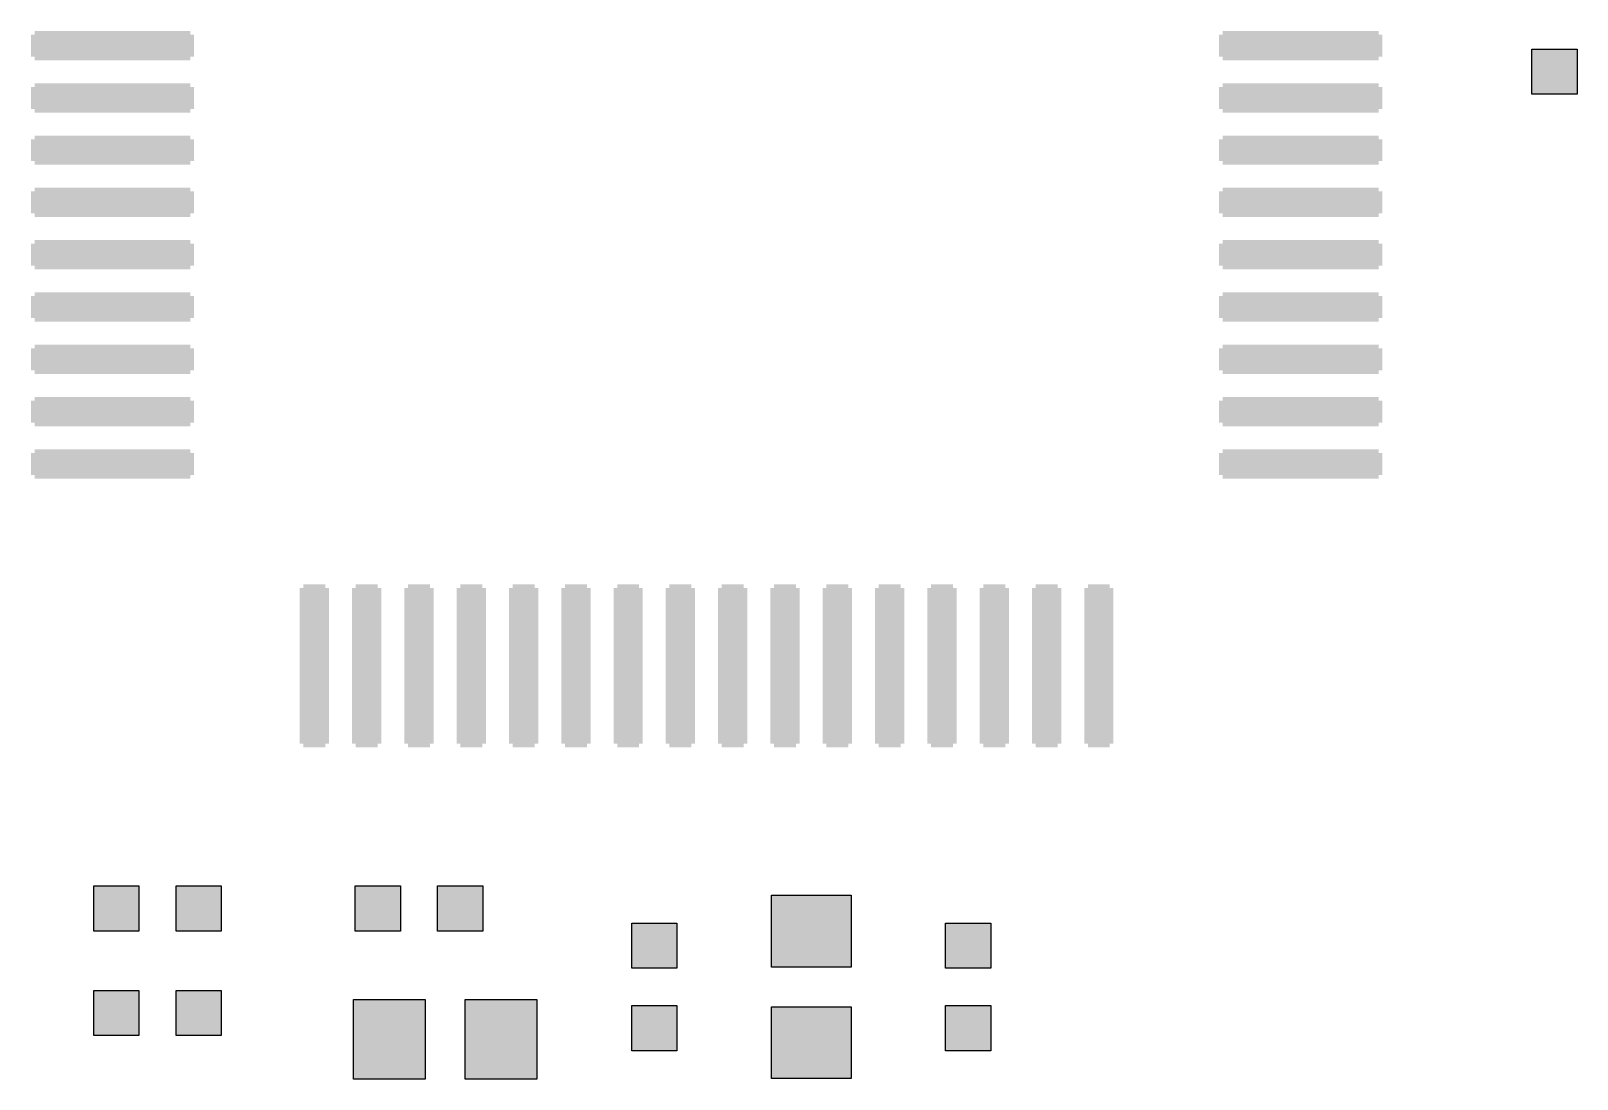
# Model space of a CAD drawing. Header units: millimetres. Extents: x -43 to 75, y 27 to 82.
# Drawn here: x -28.06 to -13.28, y 29.37 to 39.39 of the extents above; entities that cross this region are included whole.
import ezdxf

# ---------------------------------------------------------------- set-up
doc = ezdxf.new("R2010")
doc.units = ezdxf.units.MM
doc.layers.add('solderpaste_top', color=7, linetype='Continuous')

msp = doc.modelspace()

# ---------------------------------------------------------------- hatches: boundary and pattern name
at = {"layer": 'solderpaste_top'}
for points in [[(-13.7096, 38.7841), (-13.7096, 39.2159), (-13.2778, 39.2159), (-13.2778, 38.7841)], [(-27.4596, 30.7841), (-27.4596, 31.2159), (-27.0278, 31.2159), (-27.0278, 30.7841)], [(-26.6722, 30.7841), (-26.6722, 31.2159), (-26.2404, 31.2159), (-26.2404, 30.7841)], [(-24.9596, 30.7841), (-24.9596, 31.2159), (-24.5278, 31.2159), (-24.5278, 30.7841)], [(-24.1722, 30.7841), (-24.1722, 31.2159), (-23.7404, 31.2159), (-23.7404, 30.7841)], [(-20.981, 30.4405), (-20.981, 31.1263), (-20.219, 31.1263), (-20.219, 30.4405)], [(-22.3159, 30.4278), (-22.3159, 30.8596), (-21.8841, 30.8596), (-21.8841, 30.4278)], [(-19.3159, 30.4278), (-19.3159, 30.8596), (-18.8841, 30.8596), (-18.8841, 30.4278)], [(-27.4596, 29.7841), (-27.4596, 30.2159), (-27.0278, 30.2159), (-27.0278, 29.7841)], [(-26.6722, 29.7841), (-26.6722, 30.2159), (-26.2404, 30.2159), (-26.2404, 29.7841)], [(-24.9763, 29.369), (-24.9763, 30.131), (-24.2905, 30.131), (-24.2905, 29.369)], [(-23.9095, 29.369), (-23.9095, 30.131), (-23.2237, 30.131), (-23.2237, 29.369)], [(-22.3159, 29.6404), (-22.3159, 30.0722), (-21.8841, 30.0722), (-21.8841, 29.6404)], [(-20.981, 29.3737), (-20.981, 30.0595), (-20.219, 30.0595), (-20.219, 29.3737)], [(-19.3159, 29.6404), (-19.3159, 30.0722), (-18.8841, 30.0722), (-18.8841, 29.6404)]]:
    msp.add_hatch(color=171, dxfattribs=at).paths.add_polyline_path(points)

# ---------------------------------------------------------------- linework, layer by layer
at = {"layer": 'solderpaste_top', "color": 171, "const_width": 0.07}
for points in [[(-28.025, 39.145), (-28.025, 39.355)], [(-28.025, 39.355), (-26.535, 39.355)], [(-26.535, 39.3445), (-28.025, 39.3445)], [(-26.535, 39.355), (-26.535, 39.145)], [(-16.665, 39.145), (-16.665, 39.355)], [(-16.665, 39.355), (-15.175, 39.355)], [(-15.175, 39.3445), (-16.665, 39.3445)], [(-15.175, 39.355), (-15.175, 39.145)], [(-28.025, 39.278), (-26.535, 39.278)], [(-26.535, 39.2115), (-28.025, 39.2115)], [(-28.025, 39.145), (-26.535, 39.145)], [(-16.665, 39.278), (-15.175, 39.278)], [(-15.175, 39.2115), (-16.665, 39.2115)], [(-16.665, 39.145), (-15.175, 39.145)], [(-28.025, 38.645), (-28.025, 38.855)], [(-28.025, 38.855), (-26.535, 38.855)], [(-26.535, 38.8445), (-28.025, 38.8445)], [(-26.535, 38.855), (-26.535, 38.645)], [(-16.665, 38.645), (-16.665, 38.855)], [(-16.665, 38.855), (-15.175, 38.855)], [(-15.175, 38.8445), (-16.665, 38.8445)], [(-15.175, 38.855), (-15.175, 38.645)], [(-28.025, 38.778), (-26.535, 38.778)], [(-26.535, 38.7115), (-28.025, 38.7115)], [(-16.665, 38.778), (-15.175, 38.778)], [(-15.175, 38.7115), (-16.665, 38.7115)], [(-28.025, 38.645), (-26.535, 38.645)], [(-16.665, 38.645), (-15.175, 38.645)], [(-28.025, 38.145), (-28.025, 38.355)], [(-28.025, 38.355), (-26.535, 38.355)], [(-26.535, 38.3445), (-28.025, 38.3445)], [(-28.025, 38.278), (-26.535, 38.278)], [(-26.535, 38.355), (-26.535, 38.145)], [(-16.665, 38.145), (-16.665, 38.355)], [(-16.665, 38.355), (-15.175, 38.355)], [(-15.175, 38.3445), (-16.665, 38.3445)], [(-16.665, 38.278), (-15.175, 38.278)], [(-15.175, 38.355), (-15.175, 38.145)], [(-26.535, 38.2115), (-28.025, 38.2115)], [(-28.025, 38.145), (-26.535, 38.145)], [(-15.175, 38.2115), (-16.665, 38.2115)], [(-16.665, 38.145), (-15.175, 38.145)], [(-28.025, 37.645), (-28.025, 37.855)], [(-28.025, 37.855), (-26.535, 37.855)], [(-26.535, 37.8445), (-28.025, 37.8445)], [(-26.535, 37.855), (-26.535, 37.645)], [(-16.665, 37.645), (-16.665, 37.855)], [(-16.665, 37.855), (-15.175, 37.855)], [(-15.175, 37.8445), (-16.665, 37.8445)], [(-15.175, 37.855), (-15.175, 37.645)], [(-28.025, 37.778), (-26.535, 37.778)], [(-26.535, 37.7115), (-28.025, 37.7115)], [(-16.665, 37.778), (-15.175, 37.778)], [(-15.175, 37.7115), (-16.665, 37.7115)], [(-28.025, 37.645), (-26.535, 37.645)], [(-16.665, 37.645), (-15.175, 37.645)], [(-28.025, 37.145), (-28.025, 37.355)], [(-28.025, 37.355), (-26.535, 37.355)], [(-26.535, 37.3445), (-28.025, 37.3445)], [(-28.025, 37.278), (-26.535, 37.278)], [(-26.535, 37.355), (-26.535, 37.145)], [(-16.665, 37.145), (-16.665, 37.355)], [(-16.665, 37.355), (-15.175, 37.355)], [(-15.175, 37.3445), (-16.665, 37.3445)], [(-16.665, 37.278), (-15.175, 37.278)], [(-15.175, 37.355), (-15.175, 37.145)], [(-26.535, 37.2115), (-28.025, 37.2115)], [(-28.025, 37.145), (-26.535, 37.145)], [(-15.175, 37.2115), (-16.665, 37.2115)], [(-16.665, 37.145), (-15.175, 37.145)], [(-28.025, 36.645), (-28.025, 36.855)], [(-28.025, 36.855), (-26.535, 36.855)], [(-26.535, 36.8445), (-28.025, 36.8445)], [(-28.025, 36.778), (-26.535, 36.778)], [(-26.535, 36.855), (-26.535, 36.645)], [(-16.665, 36.645), (-16.665, 36.855)], [(-16.665, 36.855), (-15.175, 36.855)], [(-15.175, 36.8445), (-16.665, 36.8445)], [(-16.665, 36.778), (-15.175, 36.778)], [(-15.175, 36.855), (-15.175, 36.645)], [(-26.535, 36.7115), (-28.025, 36.7115)], [(-28.025, 36.645), (-26.535, 36.645)], [(-15.175, 36.7115), (-16.665, 36.7115)], [(-16.665, 36.645), (-15.175, 36.645)], [(-28.025, 36.145), (-28.025, 36.355)], [(-28.025, 36.355), (-26.535, 36.355)], [(-26.535, 36.3445), (-28.025, 36.3445)], [(-26.535, 36.355), (-26.535, 36.145)], [(-16.665, 36.145), (-16.665, 36.355)], [(-16.665, 36.355), (-15.175, 36.355)], [(-15.175, 36.3445), (-16.665, 36.3445)], [(-15.175, 36.355), (-15.175, 36.145)], [(-28.025, 36.278), (-26.535, 36.278)], [(-26.535, 36.2115), (-28.025, 36.2115)], [(-16.665, 36.278), (-15.175, 36.278)], [(-15.175, 36.2115), (-16.665, 36.2115)], [(-28.025, 36.145), (-26.535, 36.145)], [(-16.665, 36.145), (-15.175, 36.145)], [(-28.025, 35.645), (-28.025, 35.855)], [(-28.025, 35.855), (-26.535, 35.855)], [(-26.535, 35.8445), (-28.025, 35.8445)], [(-28.025, 35.778), (-26.535, 35.778)], [(-26.535, 35.855), (-26.535, 35.645)], [(-16.665, 35.645), (-16.665, 35.855)], [(-16.665, 35.855), (-15.175, 35.855)], [(-15.175, 35.8445), (-16.665, 35.8445)], [(-16.665, 35.778), (-15.175, 35.778)], [(-15.175, 35.855), (-15.175, 35.645)], [(-26.535, 35.7115), (-28.025, 35.7115)], [(-28.025, 35.645), (-26.535, 35.645)], [(-15.175, 35.7115), (-16.665, 35.7115)], [(-16.665, 35.645), (-15.175, 35.645)], [(-28.025, 35.145), (-28.025, 35.355)], [(-28.025, 35.355), (-26.535, 35.355)], [(-26.535, 35.3445), (-28.025, 35.3445)], [(-26.535, 35.355), (-26.535, 35.145)], [(-16.665, 35.145), (-16.665, 35.355)], [(-16.665, 35.355), (-15.175, 35.355)], [(-15.175, 35.3445), (-16.665, 35.3445)], [(-15.175, 35.355), (-15.175, 35.145)], [(-28.025, 35.278), (-26.535, 35.278)], [(-26.535, 35.2115), (-28.025, 35.2115)], [(-16.665, 35.278), (-15.175, 35.278)], [(-15.175, 35.2115), (-16.665, 35.2115)], [(-28.025, 35.145), (-26.535, 35.145)], [(-16.665, 35.145), (-15.175, 35.145)], [(-25.455, 32.575), (-25.455, 34.065)], [(-25.455, 34.065), (-25.245, 34.065)], [(-25.455, 34.038), (-25.245, 34.038)], [(-25.245, 33.9715), (-25.455, 33.9715)], [(-25.245, 34.065), (-25.245, 32.575)], [(-24.955, 32.575), (-24.955, 34.065)], [(-24.955, 34.065), (-24.745, 34.065)], [(-24.955, 34.038), (-24.745, 34.038)], [(-24.745, 33.9715), (-24.955, 33.9715)], [(-24.745, 34.065), (-24.745, 32.575)], [(-24.455, 32.575), (-24.455, 34.065)], [(-24.455, 34.065), (-24.245, 34.065)], [(-24.455, 34.038), (-24.245, 34.038)], [(-24.245, 33.9715), (-24.455, 33.9715)], [(-24.245, 34.065), (-24.245, 32.575)], [(-23.955, 32.575), (-23.955, 34.065)], [(-23.955, 34.065), (-23.745, 34.065)], [(-23.955, 34.038), (-23.745, 34.038)], [(-23.745, 33.9715), (-23.955, 33.9715)], [(-23.745, 34.065), (-23.745, 32.575)], [(-23.455, 32.575), (-23.455, 34.065)], [(-23.455, 34.065), (-23.245, 34.065)], [(-23.455, 34.038), (-23.245, 34.038)], [(-23.245, 33.9715), (-23.455, 33.9715)], [(-23.245, 34.065), (-23.245, 32.575)], [(-22.955, 32.575), (-22.955, 34.065)], [(-22.955, 34.065), (-22.745, 34.065)], [(-22.955, 34.038), (-22.745, 34.038)], [(-22.745, 33.9715), (-22.955, 33.9715)], [(-22.745, 34.065), (-22.745, 32.575)], [(-22.455, 32.575), (-22.455, 34.065)], [(-22.455, 34.065), (-22.245, 34.065)], [(-22.455, 34.038), (-22.245, 34.038)], [(-22.245, 33.9715), (-22.455, 33.9715)], [(-22.245, 34.065), (-22.245, 32.575)], [(-21.955, 32.575), (-21.955, 34.065)], [(-21.955, 34.065), (-21.745, 34.065)], [(-21.955, 34.038), (-21.745, 34.038)], [(-21.745, 33.9715), (-21.955, 33.9715)], [(-21.745, 34.065), (-21.745, 32.575)], [(-21.455, 32.575), (-21.455, 34.065)], [(-21.455, 34.065), (-21.245, 34.065)], [(-21.455, 34.038), (-21.245, 34.038)], [(-21.245, 33.9715), (-21.455, 33.9715)], [(-21.245, 34.065), (-21.245, 32.575)], [(-20.955, 32.575), (-20.955, 34.065)], [(-20.955, 34.065), (-20.745, 34.065)], [(-20.955, 34.038), (-20.745, 34.038)], [(-20.745, 33.9715), (-20.955, 33.9715)], [(-20.745, 34.065), (-20.745, 32.575)], [(-20.455, 32.575), (-20.455, 34.065)], [(-20.455, 34.065), (-20.245, 34.065)], [(-20.455, 34.038), (-20.245, 34.038)], [(-20.245, 33.9715), (-20.455, 33.9715)], [(-20.245, 34.065), (-20.245, 32.575)], [(-19.955, 32.575), (-19.955, 34.065)], [(-19.955, 34.065), (-19.745, 34.065)], [(-19.955, 34.038), (-19.745, 34.038)], [(-19.745, 33.9715), (-19.955, 33.9715)], [(-19.745, 34.065), (-19.745, 32.575)], [(-19.455, 32.575), (-19.455, 34.065)], [(-19.455, 34.065), (-19.245, 34.065)], [(-19.455, 34.038), (-19.245, 34.038)], [(-19.245, 33.9715), (-19.455, 33.9715)], [(-19.245, 34.065), (-19.245, 32.575)], [(-18.955, 32.575), (-18.955, 34.065)], [(-18.955, 34.065), (-18.745, 34.065)], [(-18.955, 34.038), (-18.745, 34.038)], [(-18.745, 33.9715), (-18.955, 33.9715)], [(-18.745, 34.065), (-18.745, 32.575)], [(-18.455, 32.575), (-18.455, 34.065)], [(-18.455, 34.065), (-18.245, 34.065)], [(-18.455, 34.038), (-18.245, 34.038)], [(-18.245, 33.9715), (-18.455, 33.9715)], [(-18.245, 34.065), (-18.245, 32.575)], [(-17.955, 32.575), (-17.955, 34.065)], [(-17.955, 34.065), (-17.745, 34.065)], [(-17.955, 34.038), (-17.745, 34.038)], [(-17.745, 33.9715), (-17.955, 33.9715)], [(-17.745, 34.065), (-17.745, 32.575)], [(-25.455, 33.905), (-25.245, 33.905)], [(-25.245, 33.8385), (-25.455, 33.8385)], [(-24.955, 33.905), (-24.745, 33.905)], [(-24.745, 33.8385), (-24.955, 33.8385)], [(-24.455, 33.905), (-24.245, 33.905)], [(-24.245, 33.8385), (-24.455, 33.8385)], [(-23.955, 33.905), (-23.745, 33.905)], [(-23.745, 33.8385), (-23.955, 33.8385)], [(-23.455, 33.905), (-23.245, 33.905)], [(-23.245, 33.8385), (-23.455, 33.8385)], [(-22.955, 33.905), (-22.745, 33.905)], [(-22.745, 33.8385), (-22.955, 33.8385)], [(-22.455, 33.905), (-22.245, 33.905)], [(-22.245, 33.8385), (-22.455, 33.8385)], [(-21.955, 33.905), (-21.745, 33.905)], [(-21.745, 33.8385), (-21.955, 33.8385)], [(-21.455, 33.905), (-21.245, 33.905)], [(-21.245, 33.8385), (-21.455, 33.8385)], [(-20.955, 33.905), (-20.745, 33.905)], [(-20.745, 33.8385), (-20.955, 33.8385)], [(-20.455, 33.905), (-20.245, 33.905)], [(-20.245, 33.8385), (-20.455, 33.8385)], [(-19.955, 33.905), (-19.745, 33.905)], [(-19.745, 33.8385), (-19.955, 33.8385)], [(-19.455, 33.905), (-19.245, 33.905)], [(-19.245, 33.8385), (-19.455, 33.8385)], [(-18.955, 33.905), (-18.745, 33.905)], [(-18.745, 33.8385), (-18.955, 33.8385)], [(-18.455, 33.905), (-18.245, 33.905)], [(-18.245, 33.8385), (-18.455, 33.8385)], [(-17.955, 33.905), (-17.745, 33.905)], [(-17.745, 33.8385), (-17.955, 33.8385)], [(-25.455, 33.772), (-25.245, 33.772)], [(-25.245, 33.7055), (-25.455, 33.7055)], [(-24.955, 33.772), (-24.745, 33.772)], [(-24.745, 33.7055), (-24.955, 33.7055)], [(-24.455, 33.772), (-24.245, 33.772)], [(-24.245, 33.7055), (-24.455, 33.7055)], [(-23.955, 33.772), (-23.745, 33.772)], [(-23.745, 33.7055), (-23.955, 33.7055)], [(-23.455, 33.772), (-23.245, 33.772)], [(-23.245, 33.7055), (-23.455, 33.7055)], [(-22.955, 33.772), (-22.745, 33.772)], [(-22.745, 33.7055), (-22.955, 33.7055)], [(-22.455, 33.772), (-22.245, 33.772)], [(-22.245, 33.7055), (-22.455, 33.7055)], [(-21.955, 33.772), (-21.745, 33.772)], [(-21.745, 33.7055), (-21.955, 33.7055)], [(-21.455, 33.772), (-21.245, 33.772)], [(-21.245, 33.7055), (-21.455, 33.7055)], [(-20.955, 33.772), (-20.745, 33.772)], [(-20.745, 33.7055), (-20.955, 33.7055)], [(-20.455, 33.772), (-20.245, 33.772)], [(-20.245, 33.7055), (-20.455, 33.7055)], [(-19.955, 33.772), (-19.745, 33.772)], [(-19.745, 33.7055), (-19.955, 33.7055)], [(-19.455, 33.772), (-19.245, 33.772)], [(-19.245, 33.7055), (-19.455, 33.7055)], [(-18.955, 33.772), (-18.745, 33.772)], [(-18.745, 33.7055), (-18.955, 33.7055)], [(-18.455, 33.772), (-18.245, 33.772)], [(-18.245, 33.7055), (-18.455, 33.7055)], [(-17.955, 33.772), (-17.745, 33.772)], [(-17.745, 33.7055), (-17.955, 33.7055)], [(-25.455, 33.639), (-25.245, 33.639)], [(-25.245, 33.5725), (-25.455, 33.5725)], [(-24.955, 33.639), (-24.745, 33.639)], [(-24.745, 33.5725), (-24.955, 33.5725)], [(-24.455, 33.639), (-24.245, 33.639)], [(-24.245, 33.5725), (-24.455, 33.5725)], [(-23.955, 33.639), (-23.745, 33.639)], [(-23.745, 33.5725), (-23.955, 33.5725)], [(-23.455, 33.639), (-23.245, 33.639)], [(-23.245, 33.5725), (-23.455, 33.5725)], [(-22.955, 33.639), (-22.745, 33.639)], [(-22.745, 33.5725), (-22.955, 33.5725)], [(-22.455, 33.639), (-22.245, 33.639)], [(-22.245, 33.5725), (-22.455, 33.5725)], [(-21.955, 33.639), (-21.745, 33.639)], [(-21.745, 33.5725), (-21.955, 33.5725)], [(-21.455, 33.639), (-21.245, 33.639)], [(-21.245, 33.5725), (-21.455, 33.5725)], [(-20.955, 33.639), (-20.745, 33.639)], [(-20.745, 33.5725), (-20.955, 33.5725)], [(-20.455, 33.639), (-20.245, 33.639)], [(-20.245, 33.5725), (-20.455, 33.5725)], [(-19.955, 33.639), (-19.745, 33.639)], [(-19.745, 33.5725), (-19.955, 33.5725)], [(-19.455, 33.639), (-19.245, 33.639)], [(-19.245, 33.5725), (-19.455, 33.5725)], [(-18.955, 33.639), (-18.745, 33.639)], [(-18.745, 33.5725), (-18.955, 33.5725)], [(-18.455, 33.639), (-18.245, 33.639)], [(-18.245, 33.5725), (-18.455, 33.5725)], [(-17.955, 33.639), (-17.745, 33.639)], [(-17.745, 33.5725), (-17.955, 33.5725)], [(-25.455, 33.506), (-25.245, 33.506)], [(-25.245, 33.4395), (-25.455, 33.4395)], [(-25.455, 33.373), (-25.245, 33.373)], [(-24.955, 33.506), (-24.745, 33.506)], [(-24.745, 33.4395), (-24.955, 33.4395)], [(-24.955, 33.373), (-24.745, 33.373)], [(-24.455, 33.506), (-24.245, 33.506)], [(-24.245, 33.4395), (-24.455, 33.4395)], [(-24.455, 33.373), (-24.245, 33.373)], [(-23.955, 33.506), (-23.745, 33.506)], [(-23.745, 33.4395), (-23.955, 33.4395)], [(-23.955, 33.373), (-23.745, 33.373)], [(-23.455, 33.506), (-23.245, 33.506)], [(-23.245, 33.4395), (-23.455, 33.4395)], [(-23.455, 33.373), (-23.245, 33.373)], [(-22.955, 33.506), (-22.745, 33.506)], [(-22.745, 33.4395), (-22.955, 33.4395)], [(-22.955, 33.373), (-22.745, 33.373)], [(-22.455, 33.506), (-22.245, 33.506)], [(-22.245, 33.4395), (-22.455, 33.4395)], [(-22.455, 33.373), (-22.245, 33.373)], [(-21.955, 33.506), (-21.745, 33.506)], [(-21.745, 33.4395), (-21.955, 33.4395)], [(-21.955, 33.373), (-21.745, 33.373)], [(-21.455, 33.506), (-21.245, 33.506)], [(-21.245, 33.4395), (-21.455, 33.4395)], [(-21.455, 33.373), (-21.245, 33.373)], [(-20.955, 33.506), (-20.745, 33.506)], [(-20.745, 33.4395), (-20.955, 33.4395)], [(-20.955, 33.373), (-20.745, 33.373)], [(-20.455, 33.506), (-20.245, 33.506)], [(-20.245, 33.4395), (-20.455, 33.4395)], [(-20.455, 33.373), (-20.245, 33.373)], [(-19.955, 33.506), (-19.745, 33.506)], [(-19.745, 33.4395), (-19.955, 33.4395)], [(-19.955, 33.373), (-19.745, 33.373)], [(-19.455, 33.506), (-19.245, 33.506)], [(-19.245, 33.4395), (-19.455, 33.4395)], [(-19.455, 33.373), (-19.245, 33.373)], [(-18.955, 33.506), (-18.745, 33.506)], [(-18.745, 33.4395), (-18.955, 33.4395)], [(-18.955, 33.373), (-18.745, 33.373)], [(-18.455, 33.506), (-18.245, 33.506)], [(-18.245, 33.4395), (-18.455, 33.4395)], [(-18.455, 33.373), (-18.245, 33.373)], [(-17.955, 33.506), (-17.745, 33.506)], [(-17.745, 33.4395), (-17.955, 33.4395)], [(-17.955, 33.373), (-17.745, 33.373)], [(-25.245, 33.3065), (-25.455, 33.3065)], [(-25.455, 33.24), (-25.245, 33.24)], [(-24.745, 33.3065), (-24.955, 33.3065)], [(-24.955, 33.24), (-24.745, 33.24)], [(-24.245, 33.3065), (-24.455, 33.3065)], [(-24.455, 33.24), (-24.245, 33.24)], [(-23.745, 33.3065), (-23.955, 33.3065)], [(-23.955, 33.24), (-23.745, 33.24)], [(-23.245, 33.3065), (-23.455, 33.3065)], [(-23.455, 33.24), (-23.245, 33.24)], [(-22.745, 33.3065), (-22.955, 33.3065)], [(-22.955, 33.24), (-22.745, 33.24)], [(-22.245, 33.3065), (-22.455, 33.3065)], [(-22.455, 33.24), (-22.245, 33.24)], [(-21.745, 33.3065), (-21.955, 33.3065)], [(-21.955, 33.24), (-21.745, 33.24)], [(-21.245, 33.3065), (-21.455, 33.3065)], [(-21.455, 33.24), (-21.245, 33.24)], [(-20.745, 33.3065), (-20.955, 33.3065)], [(-20.955, 33.24), (-20.745, 33.24)], [(-20.245, 33.3065), (-20.455, 33.3065)], [(-20.455, 33.24), (-20.245, 33.24)], [(-19.745, 33.3065), (-19.955, 33.3065)], [(-19.955, 33.24), (-19.745, 33.24)], [(-19.245, 33.3065), (-19.455, 33.3065)], [(-19.455, 33.24), (-19.245, 33.24)], [(-18.745, 33.3065), (-18.955, 33.3065)], [(-18.955, 33.24), (-18.745, 33.24)], [(-18.245, 33.3065), (-18.455, 33.3065)], [(-18.455, 33.24), (-18.245, 33.24)], [(-17.745, 33.3065), (-17.955, 33.3065)], [(-17.955, 33.24), (-17.745, 33.24)], [(-25.245, 33.1735), (-25.455, 33.1735)], [(-25.455, 33.107), (-25.245, 33.107)], [(-24.745, 33.1735), (-24.955, 33.1735)], [(-24.955, 33.107), (-24.745, 33.107)], [(-24.245, 33.1735), (-24.455, 33.1735)], [(-24.455, 33.107), (-24.245, 33.107)], [(-23.745, 33.1735), (-23.955, 33.1735)], [(-23.955, 33.107), (-23.745, 33.107)], [(-23.245, 33.1735), (-23.455, 33.1735)], [(-23.455, 33.107), (-23.245, 33.107)], [(-22.745, 33.1735), (-22.955, 33.1735)], [(-22.955, 33.107), (-22.745, 33.107)], [(-22.245, 33.1735), (-22.455, 33.1735)], [(-22.455, 33.107), (-22.245, 33.107)], [(-21.745, 33.1735), (-21.955, 33.1735)], [(-21.955, 33.107), (-21.745, 33.107)], [(-21.245, 33.1735), (-21.455, 33.1735)], [(-21.455, 33.107), (-21.245, 33.107)], [(-20.745, 33.1735), (-20.955, 33.1735)], [(-20.955, 33.107), (-20.745, 33.107)], [(-20.245, 33.1735), (-20.455, 33.1735)], [(-20.455, 33.107), (-20.245, 33.107)], [(-19.745, 33.1735), (-19.955, 33.1735)], [(-19.955, 33.107), (-19.745, 33.107)], [(-19.245, 33.1735), (-19.455, 33.1735)], [(-19.455, 33.107), (-19.245, 33.107)], [(-18.745, 33.1735), (-18.955, 33.1735)], [(-18.955, 33.107), (-18.745, 33.107)], [(-18.245, 33.1735), (-18.455, 33.1735)], [(-18.455, 33.107), (-18.245, 33.107)], [(-17.745, 33.1735), (-17.955, 33.1735)], [(-17.955, 33.107), (-17.745, 33.107)], [(-25.245, 33.0405), (-25.455, 33.0405)], [(-25.455, 32.974), (-25.245, 32.974)], [(-24.745, 33.0405), (-24.955, 33.0405)], [(-24.955, 32.974), (-24.745, 32.974)], [(-24.245, 33.0405), (-24.455, 33.0405)], [(-24.455, 32.974), (-24.245, 32.974)], [(-23.745, 33.0405), (-23.955, 33.0405)], [(-23.955, 32.974), (-23.745, 32.974)], [(-23.245, 33.0405), (-23.455, 33.0405)], [(-23.455, 32.974), (-23.245, 32.974)], [(-22.745, 33.0405), (-22.955, 33.0405)], [(-22.955, 32.974), (-22.745, 32.974)], [(-22.245, 33.0405), (-22.455, 33.0405)], [(-22.455, 32.974), (-22.245, 32.974)], [(-21.745, 33.0405), (-21.955, 33.0405)], [(-21.955, 32.974), (-21.745, 32.974)], [(-21.245, 33.0405), (-21.455, 33.0405)], [(-21.455, 32.974), (-21.245, 32.974)], [(-20.745, 33.0405), (-20.955, 33.0405)], [(-20.955, 32.974), (-20.745, 32.974)], [(-20.245, 33.0405), (-20.455, 33.0405)], [(-20.455, 32.974), (-20.245, 32.974)], [(-19.745, 33.0405), (-19.955, 33.0405)], [(-19.955, 32.974), (-19.745, 32.974)], [(-19.245, 33.0405), (-19.455, 33.0405)], [(-19.455, 32.974), (-19.245, 32.974)], [(-18.745, 33.0405), (-18.955, 33.0405)], [(-18.955, 32.974), (-18.745, 32.974)], [(-18.245, 33.0405), (-18.455, 33.0405)], [(-18.455, 32.974), (-18.245, 32.974)], [(-17.745, 33.0405), (-17.955, 33.0405)], [(-17.955, 32.974), (-17.745, 32.974)], [(-25.245, 32.9075), (-25.455, 32.9075)], [(-25.455, 32.841), (-25.245, 32.841)], [(-24.745, 32.9075), (-24.955, 32.9075)], [(-24.955, 32.841), (-24.745, 32.841)], [(-24.245, 32.9075), (-24.455, 32.9075)], [(-24.455, 32.841), (-24.245, 32.841)], [(-23.745, 32.9075), (-23.955, 32.9075)], [(-23.955, 32.841), (-23.745, 32.841)], [(-23.245, 32.9075), (-23.455, 32.9075)], [(-23.455, 32.841), (-23.245, 32.841)], [(-22.745, 32.9075), (-22.955, 32.9075)], [(-22.955, 32.841), (-22.745, 32.841)], [(-22.245, 32.9075), (-22.455, 32.9075)], [(-22.455, 32.841), (-22.245, 32.841)], [(-21.745, 32.9075), (-21.955, 32.9075)], [(-21.955, 32.841), (-21.745, 32.841)], [(-21.245, 32.9075), (-21.455, 32.9075)], [(-21.455, 32.841), (-21.245, 32.841)], [(-20.745, 32.9075), (-20.955, 32.9075)], [(-20.955, 32.841), (-20.745, 32.841)], [(-20.245, 32.9075), (-20.455, 32.9075)], [(-20.455, 32.841), (-20.245, 32.841)], [(-19.745, 32.9075), (-19.955, 32.9075)], [(-19.955, 32.841), (-19.745, 32.841)], [(-19.245, 32.9075), (-19.455, 32.9075)], [(-19.455, 32.841), (-19.245, 32.841)], [(-18.745, 32.9075), (-18.955, 32.9075)], [(-18.955, 32.841), (-18.745, 32.841)], [(-18.245, 32.9075), (-18.455, 32.9075)], [(-18.455, 32.841), (-18.245, 32.841)], [(-17.745, 32.9075), (-17.955, 32.9075)], [(-17.955, 32.841), (-17.745, 32.841)], [(-25.245, 32.7745), (-25.455, 32.7745)], [(-25.455, 32.708), (-25.245, 32.708)], [(-25.245, 32.6415), (-25.455, 32.6415)], [(-24.745, 32.7745), (-24.955, 32.7745)], [(-24.955, 32.708), (-24.745, 32.708)], [(-24.745, 32.6415), (-24.955, 32.6415)], [(-24.245, 32.7745), (-24.455, 32.7745)], [(-24.455, 32.708), (-24.245, 32.708)], [(-24.245, 32.6415), (-24.455, 32.6415)], [(-23.745, 32.7745), (-23.955, 32.7745)], [(-23.955, 32.708), (-23.745, 32.708)], [(-23.745, 32.6415), (-23.955, 32.6415)], [(-23.245, 32.7745), (-23.455, 32.7745)], [(-23.455, 32.708), (-23.245, 32.708)], [(-23.245, 32.6415), (-23.455, 32.6415)], [(-22.745, 32.7745), (-22.955, 32.7745)], [(-22.955, 32.708), (-22.745, 32.708)], [(-22.745, 32.6415), (-22.955, 32.6415)], [(-22.245, 32.7745), (-22.455, 32.7745)], [(-22.455, 32.708), (-22.245, 32.708)], [(-22.245, 32.6415), (-22.455, 32.6415)], [(-21.745, 32.7745), (-21.955, 32.7745)], [(-21.955, 32.708), (-21.745, 32.708)], [(-21.745, 32.6415), (-21.955, 32.6415)], [(-21.245, 32.7745), (-21.455, 32.7745)], [(-21.455, 32.708), (-21.245, 32.708)], [(-21.245, 32.6415), (-21.455, 32.6415)], [(-20.745, 32.7745), (-20.955, 32.7745)], [(-20.955, 32.708), (-20.745, 32.708)], [(-20.745, 32.6415), (-20.955, 32.6415)], [(-20.245, 32.7745), (-20.455, 32.7745)], [(-20.455, 32.708), (-20.245, 32.708)], [(-20.245, 32.6415), (-20.455, 32.6415)], [(-19.745, 32.7745), (-19.955, 32.7745)], [(-19.955, 32.708), (-19.745, 32.708)], [(-19.745, 32.6415), (-19.955, 32.6415)], [(-19.245, 32.7745), (-19.455, 32.7745)], [(-19.455, 32.708), (-19.245, 32.708)], [(-19.245, 32.6415), (-19.455, 32.6415)], [(-18.745, 32.7745), (-18.955, 32.7745)], [(-18.955, 32.708), (-18.745, 32.708)], [(-18.745, 32.6415), (-18.955, 32.6415)], [(-18.245, 32.7745), (-18.455, 32.7745)], [(-18.455, 32.708), (-18.245, 32.708)], [(-18.245, 32.6415), (-18.455, 32.6415)], [(-17.745, 32.7745), (-17.955, 32.7745)], [(-17.955, 32.708), (-17.745, 32.708)], [(-17.745, 32.6415), (-17.955, 32.6415)], [(-25.245, 32.575), (-25.455, 32.575)], [(-24.745, 32.575), (-24.955, 32.575)], [(-24.245, 32.575), (-24.455, 32.575)], [(-23.745, 32.575), (-23.955, 32.575)], [(-23.245, 32.575), (-23.455, 32.575)], [(-22.745, 32.575), (-22.955, 32.575)], [(-22.245, 32.575), (-22.455, 32.575)], [(-21.745, 32.575), (-21.955, 32.575)], [(-21.245, 32.575), (-21.455, 32.575)], [(-20.745, 32.575), (-20.955, 32.575)], [(-20.245, 32.575), (-20.455, 32.575)], [(-19.745, 32.575), (-19.955, 32.575)], [(-19.245, 32.575), (-19.455, 32.575)], [(-18.745, 32.575), (-18.955, 32.575)], [(-18.245, 32.575), (-18.455, 32.575)], [(-17.745, 32.575), (-17.955, 32.575)]]:
    msp.add_lwpolyline(points, dxfattribs=at)
at = {"layer": 'solderpaste_top', "color": 171}
for points in [[(-13.7096, 38.7841), (-13.7096, 39.2159), (-13.2778, 39.2159), (-13.2778, 38.7841), (-13.7096, 38.7841)], [(-27.4596, 30.7841), (-27.4596, 31.2159), (-27.0278, 31.2159), (-27.0278, 30.7841), (-27.4596, 30.7841)], [(-26.6722, 30.7841), (-26.6722, 31.2159), (-26.2404, 31.2159), (-26.2404, 30.7841), (-26.6722, 30.7841)], [(-24.9596, 30.7841), (-24.9596, 31.2159), (-24.5278, 31.2159), (-24.5278, 30.7841), (-24.9596, 30.7841)], [(-24.1722, 30.7841), (-24.1722, 31.2159), (-23.7404, 31.2159), (-23.7404, 30.7841), (-24.1722, 30.7841)], [(-20.981, 30.4405), (-20.981, 31.1263), (-20.219, 31.1263), (-20.219, 30.4405), (-20.981, 30.4405)], [(-22.3159, 30.4278), (-22.3159, 30.8596), (-21.8841, 30.8596), (-21.8841, 30.4278), (-22.3159, 30.4278)], [(-19.3159, 30.4278), (-19.3159, 30.8596), (-18.8841, 30.8596), (-18.8841, 30.4278), (-19.3159, 30.4278)], [(-27.4596, 29.7841), (-27.4596, 30.2159), (-27.0278, 30.2159), (-27.0278, 29.7841), (-27.4596, 29.7841)], [(-26.6722, 29.7841), (-26.6722, 30.2159), (-26.2404, 30.2159), (-26.2404, 29.7841), (-26.6722, 29.7841)], [(-24.9763, 29.369), (-24.9763, 30.131), (-24.2905, 30.131), (-24.2905, 29.369), (-24.9763, 29.369)], [(-23.9095, 29.369), (-23.9095, 30.131), (-23.2237, 30.131), (-23.2237, 29.369), (-23.9095, 29.369)], [(-22.3159, 29.6404), (-22.3159, 30.0722), (-21.8841, 30.0722), (-21.8841, 29.6404), (-22.3159, 29.6404)], [(-20.981, 29.3737), (-20.981, 30.0595), (-20.219, 30.0595), (-20.219, 29.3737), (-20.981, 29.3737)], [(-19.3159, 29.6404), (-19.3159, 30.0722), (-18.8841, 30.0722), (-18.8841, 29.6404), (-19.3159, 29.6404)]]:
    msp.add_lwpolyline(points, dxfattribs=at)

doc.saveas('drawing.dxf')
